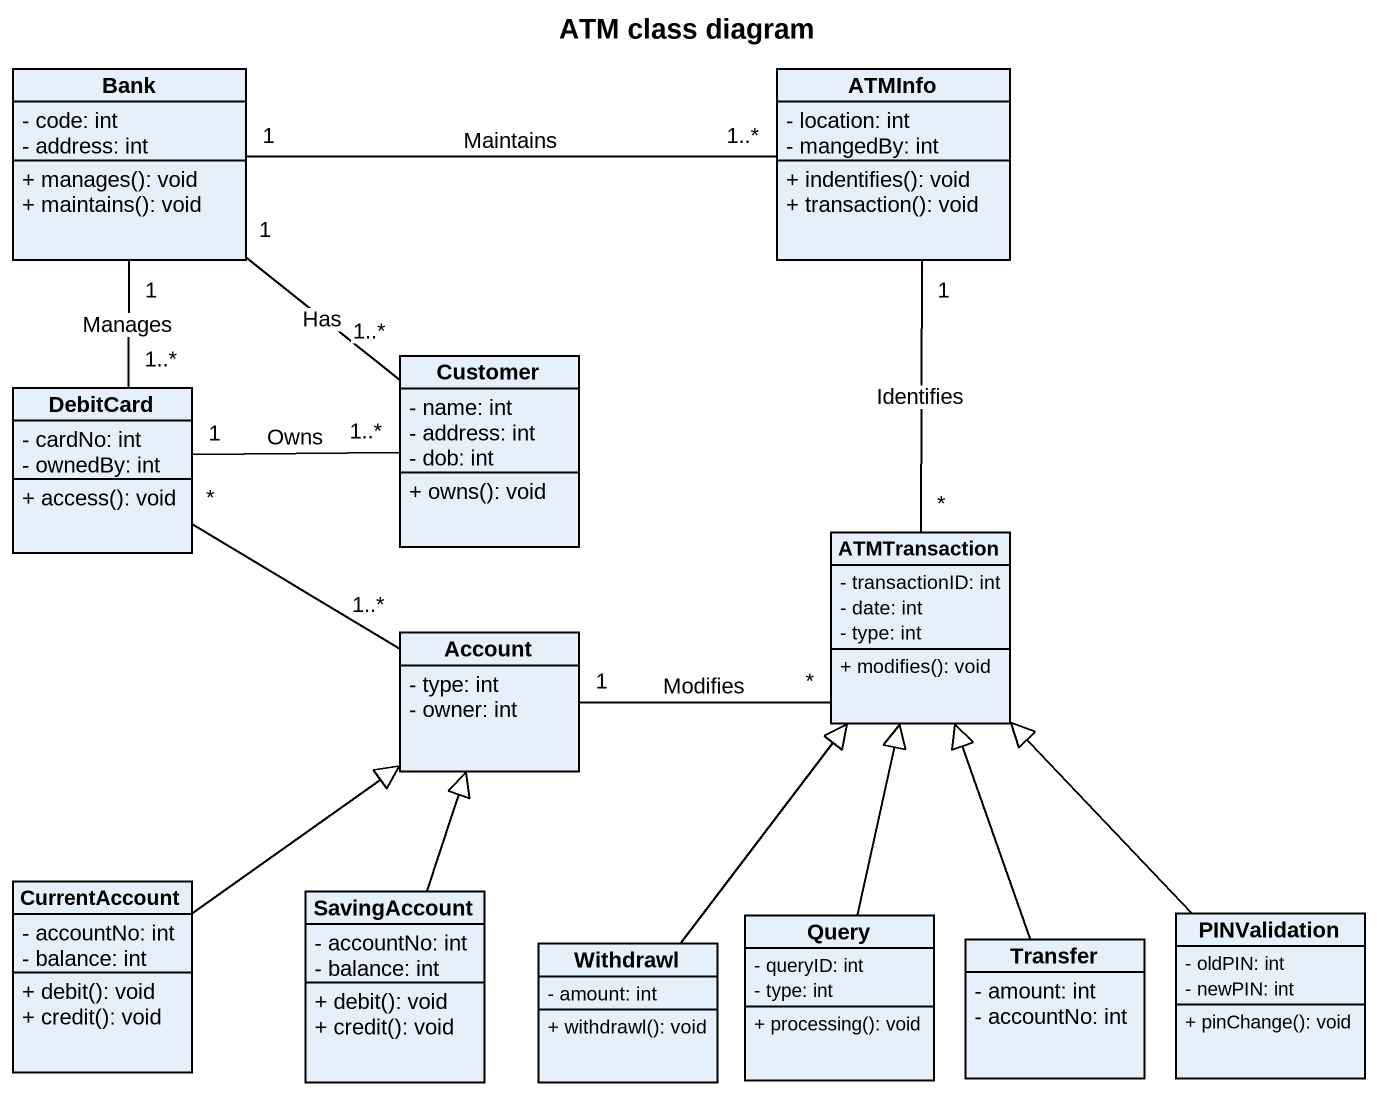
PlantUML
@startuml
title ATM class diagram
hide circle
hide empty members
skinparam classAttributeIconSize 0
class Bank {
  - code: int
  - address: int
  + manages(): void
  + maintains(): void
}
class ATMInfo {
  - location: int
  - mangedBy: int
  + indentifies(): void
  + transaction(): void
}
class DebitCard {
  - cardNo: int
  - ownedBy: int
  + access(): void
}
class Customer {
  - name: int
  - address: int
  - dob: int
  + owns(): void
}
class ATMTransaction {
  - transactionID: int
  - date: int
  - type: int
  + modifies(): void
}
class Account {
  - type: int
  - owner: int
}
class CurrentAccount {
  - accountNo: int
  - balance: int
  + debit(): void
  + credit(): void
}
class SavingAccount {
  - accountNo: int
  - balance: int
  + debit(): void
  + credit(): void
}
class Withdrawl {
  - amount: int
  + withdrawl(): void
}
class Query {
  - queryID: int
  - type: int
  + processing(): void
}
class Transfer {
  - amount: int
  - accountNo: int
}
class PINValidation {
  - oldPIN: int
  - newPIN: int
  + pinChange(): void
}
Bank "1" -right- "1..*" ATMInfo : Maintains
Bank "1" -- "1..*" DebitCard : Manages
Bank "1" -- "1..*" Customer : Has
ATMInfo "1" -- "*" ATMTransaction : Identifies
DebitCard "1" -right- "1..*" Customer : Owns
DebitCard "*" -right- "1..*" Account
Account "1" -right- "*" ATMTransaction : Modifies
CurrentAccount -up-|> Account
SavingAccount -up-|> Account
Withdrawl -up-|> ATMTransaction
Query -up-|> ATMTransaction
Transfer -up-|> ATMTransaction
PINValidation -up-|> ATMTransaction
@enduml
